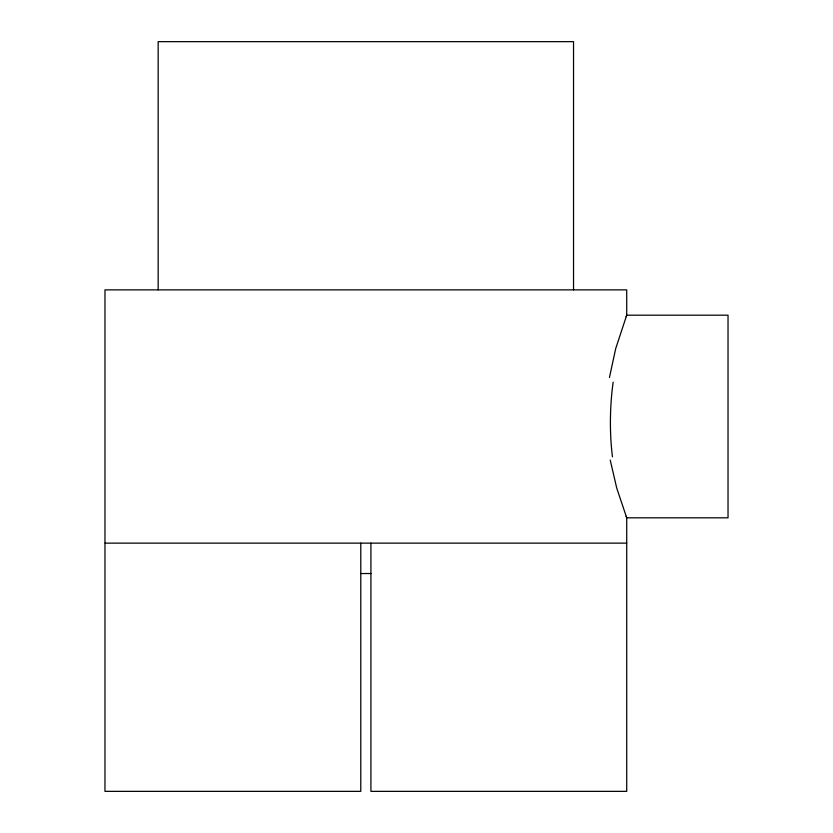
<?xml version="1.0" encoding="UTF-8"?>
<svg xmlns="http://www.w3.org/2000/svg" width="833" height="833" viewBox="0 0 833 833"><rect width="100%" height="100%" fill="white"/><g stroke="black" fill="none" stroke-linecap="round" stroke-linejoin="round"><path stroke-width="1.25" d="M609.454 377.474L615.743 348.433L626.718 315.186L626.718 289.863L104.968 289.863L104.968 791.35L360.783 791.35L360.783 543.137M626.124 316.707L626.718 315.186L728.032 315.186L728.032 517.814L626.718 517.814L616.743 488.138L610.225 460.066M105.135 543.137L626.718 543.137M360.783 573.531L370.914 573.531M626.145 516.293L626.718 517.814L626.718 791.35L370.914 791.35L370.914 543.137M573.531 289.863L573.531 41.65L158.155 41.65L158.155 289.863M612.463 456.838A95.701 29.967 -88.7 0 1 613.161 382.128"/></g></svg>
